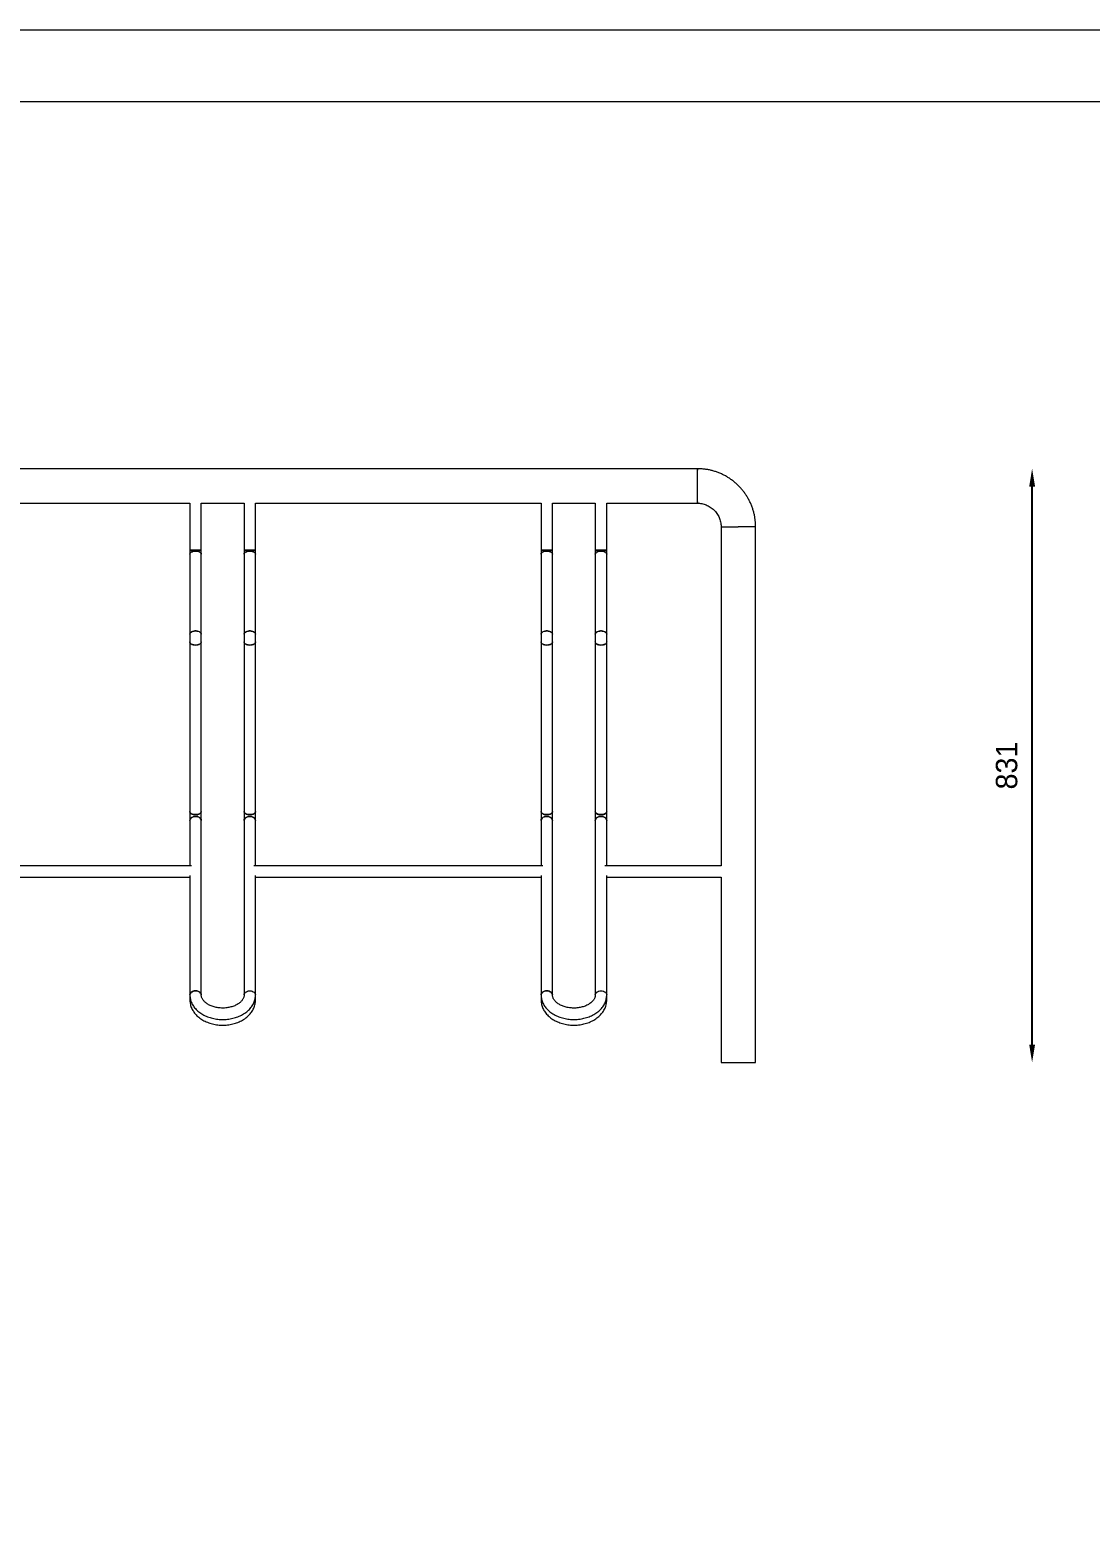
# Model space of a CAD drawing. Header units: millimetres. Extents: x 1939 to 7879, y -2032 to 2168.
# Drawn here: x 3424 to 4909, y 68 to 2168 of the extents above; entities that cross this region are included whole.
import ezdxf

# ---------------------------------------------------------------- set-up
doc = ezdxf.new("R2010")
doc.units = ezdxf.units.MM
doc.header["$PDSIZE"] = -1
doc.layers.add('tabelka', color=155, linetype='Continuous')
doc.layers.add('WYMIAR', color=96, linetype='Continuous')
doc.dimstyles.new('1-1', dxfattribs={"dimtxt": 30, "dimasz": 25, "dimexe": 6.25, "dimexo": 30, "dimgap": 20.625, "dimtad": 1, "dimdec": 1, "dimtxsty": 'Standard', "dimcen": 0, "dimclrd": 2, "dimclre": 2, "dimclrt": 2, "dimadec": 0, "dimazin": 0, "dimtfac": 1, "dimtdec": 1, "dimtmove": 0, "dimatfit": 3, "dimfxl": 0, "dimarcsym": 0})

# ---------------------------------------------------------------- blocks, each defined once
blk = doc.blocks.new('front')
at = {"color": 7, "linetype": 'Continuous', "lineweight": 15}
for p, q in [((763.2, 2111.9), (-1064.8, 2111.9)), ((763.2, 2111.9), (-1064.8, 2111.9)), ((763.2, 2088), (763.2, 2111.9)), ((763.2, 2063.6), (763.2, 2088)), ((-347.8, 2063.6), (52.2, 2063.6)), ((-347.8, 2063.6), (52.2, 2063.6)), ((52.2, 2063.6), (52.2, 1997.7)), ((68.2, 1997.7), (68.2, 2063.6)), ((68.2, 2063.6), (128.2, 2063.6)), ((68.2, 2063.6), (128.2, 2063.6)), ((128.2, 2063.6), (128.2, 1997.7)), ((144.2, 1997.7), (144.2, 2063.6)), ((144.2, 2063.6), (544.2, 2063.6)), ((144.2, 2063.6), (544.2, 2063.6)), ((544.2, 2063.6), (544.2, 1997.7)), ((560.2, 1997.7), (560.2, 2063.6)), ((560.2, 2063.6), (620.2, 2063.6)), ((560.2, 2063.6), (620.2, 2063.6)), ((620.2, 2063.6), (620.2, 1997.7)), ((636.2, 1997.7), (636.2, 2063.6)), ((636.2, 2063.6), (763.2, 2063.6)), ((636.2, 2063.6), (763.2, 2063.6)), ((796.4, 2030.3), (796.4, 1555.8)), ((796.4, 2030.3), (820.4, 2030.3)), ((844.8, 2030.3), (820.4, 2030.3)), ((844.7, 1280.3), (844.7, 2030.3)), ((52.2, 1997.7), (52.2, 1992.2)), ((68.2, 1997.7), (52.2, 1997.7)), ((52.2, 1997.7), (60.2, 1997.7)), ((60.2, 1997.7), (68.2, 1997.7)), ((68.2, 1992.2), (68.2, 1997.7)), ((128.2, 1997.7), (128.2, 1992.2)), ((144.2, 1997.7), (128.2, 1997.7)), ((128.2, 1997.7), (136.2, 1997.7)), ((136.2, 1997.7), (144.2, 1997.7)), ((144.2, 1992.2), (144.2, 1997.7)), ((544.2, 1997.7), (544.2, 1992.2)), ((560.2, 1997.7), (544.2, 1997.7)), ((544.2, 1997.7), (552.2, 1997.7)), ((552.2, 1997.7), (560.2, 1997.7)), ((560.2, 1992.2), (560.2, 1997.7)), ((620.2, 1997.7), (620.2, 1992.2)), ((636.2, 1997.7), (620.2, 1997.7)), ((620.2, 1997.7), (628.2, 1997.7)), ((628.2, 1997.7), (636.2, 1997.7)), ((636.2, 1992.2), (636.2, 1997.7)), ((52.2, 1992.2), (52.2, 1880.1)), ((68.2, 1880.1), (68.2, 1992.2)), ((128.2, 1992.2), (128.2, 1880.1)), ((144.2, 1880.1), (144.2, 1992.2)), ((544.2, 1992.2), (544.2, 1880.1)), ((560.2, 1880.1), (560.2, 1992.2)), ((620.2, 1992.2), (620.2, 1880.1)), ((636.2, 1880.1), (636.2, 1992.2)), ((52.2, 1880.1), (52.2, 1869.2)), ((52.2, 1869.2), (52.2, 1631.6)), ((68.2, 1869.2), (68.2, 1880.1)), ((68.2, 1631.6), (68.2, 1869.2)), ((128.2, 1880.1), (128.2, 1869.2)), ((128.2, 1869.2), (128.2, 1631.6)), ((144.2, 1869.2), (144.2, 1880.1)), ((144.2, 1631.6), (144.2, 1869.2)), ((544.2, 1880.1), (544.2, 1869.2)), ((544.2, 1869.2), (544.2, 1631.6)), ((560.2, 1869.2), (560.2, 1880.1)), ((560.2, 1631.6), (560.2, 1869.2)), ((620.2, 1880.1), (620.2, 1869.2)), ((620.2, 1869.2), (620.2, 1631.6)), ((636.2, 1869.2), (636.2, 1880.1)), ((636.2, 1631.6), (636.2, 1869.2)), ((52.2, 1631.6), (52.2, 1619)), ((52.2, 1619), (52.2, 1555.8)), ((68.2, 1619), (68.2, 1631.6)), ((68.2, 1374.7), (68.2, 1619)), ((128.2, 1631.6), (128.2, 1619)), ((128.2, 1619), (128.2, 1374.7)), ((144.2, 1619), (144.2, 1631.6)), ((144.2, 1555.8), (144.2, 1619)), ((544.2, 1631.6), (544.2, 1619)), ((544.2, 1619), (544.2, 1555.8)), ((560.2, 1619), (560.2, 1631.6)), ((560.2, 1374.7), (560.2, 1619)), ((620.2, 1631.6), (620.2, 1619)), ((620.2, 1619), (620.2, 1374.7)), ((636.2, 1619), (636.2, 1631.6)), ((636.2, 1555.8), (636.2, 1619)), ((54.7, 1555.8), (-350.2, 1555.8)), ((546.7, 1555.8), (141.8, 1555.8)), ((796.4, 1555.8), (633.8, 1555.8)), ((-347.8, 1539.8), (52.2, 1539.8)), ((52.2, 1542.2), (52.2, 1374.7)), ((144.2, 1374.7), (144.2, 1542.2)), ((144.2, 1539.8), (544.2, 1539.8)), ((544.2, 1542.2), (544.2, 1374.7)), ((636.2, 1374.7), (636.2, 1542.2)), ((636.2, 1539.8), (796.4, 1539.8)), ((796.4, 1539.8), (796.4, 1280.3)), ((52.2, 1374.7), (52.2, 1367.8)), ((144.2, 1367.8), (144.2, 1374.7)), ((544.2, 1374.7), (544.2, 1367.8)), ((636.2, 1367.8), (636.2, 1374.7)), ((796.4, 1280.3), (820.6, 1280.3)), ((820.6, 1280.3), (844.7, 1280.3))]:
    blk.add_line(p, q, dxfattribs=at)
at = {"color": 7, "linetype": 'Continuous', "lineweight": 15, "flags": 128}
for points in [[(763.2, 2111.9), (763.2, 2111.7), (763.2, 2111.2), (763.2, 2110.3), (763.1, 2109.1), (763.1, 2107.6), (763.1, 2105.8), (763.1, 2103.7), (763.1, 2101.5), (763, 2099), (763, 2096.3), (763, 2093.5), (763, 2090.6), (763, 2087.7), (763, 2084.8), (763, 2082), (763, 2079.2), (763, 2076.5), (763.1, 2074), (763.1, 2071.7), (763.1, 2069.7), (763.1, 2067.9), (763.1, 2066.3), (763.2, 2065.2), (763.2, 2064.3), (763.2, 2063.8), (763.2, 2063.6)], [(68.2, 1992.2), (68.1, 1992.9), (67.7, 1993.8), (66.9, 1994.7), (65.7, 1995.4), (64.4, 1996), (62.8, 1996.4), (61.1, 1996.6), (59.4, 1996.6), (57.7, 1996.4), (56.1, 1996), (54.7, 1995.4), (53.6, 1994.7), (52.8, 1993.8), (52.3, 1992.9), (52.2, 1992.2)], [(52.2, 1992.2), (52.2, 1992.4), (52.5, 1993.4), (53.2, 1994.3), (54.1, 1995.1), (55.4, 1995.7), (56.9, 1996.2), (58.5, 1996.5), (60.2, 1996.6)], [(60.2, 1996.6), (62, 1996.5), (63.6, 1996.2), (65.1, 1995.7), (66.3, 1995.1), (67.3, 1994.3), (67.9, 1993.4), (68.2, 1992.4), (68.2, 1992.2)], [(144.2, 1992.2), (144.1, 1992.9), (143.7, 1993.8), (142.9, 1994.7), (141.7, 1995.4), (140.4, 1996), (138.8, 1996.4), (137.1, 1996.6), (135.4, 1996.6), (133.7, 1996.4), (132.1, 1996), (130.7, 1995.4), (129.6, 1994.7), (128.8, 1993.8), (128.3, 1992.9), (128.2, 1992.2)], [(128.2, 1992.2), (128.2, 1992.4), (128.5, 1993.4), (129.2, 1994.3), (130.1, 1995.1), (131.4, 1995.7), (132.9, 1996.2), (134.5, 1996.5), (136.2, 1996.6)], [(136.2, 1996.6), (138, 1996.5), (139.6, 1996.2), (141.1, 1995.7), (142.3, 1995.1), (143.3, 1994.3), (143.9, 1993.4), (144.2, 1992.4), (144.2, 1992.2)], [(560.2, 1992.2), (560.1, 1992.9), (559.7, 1993.8), (558.9, 1994.7), (557.7, 1995.4), (556.4, 1996), (554.8, 1996.4), (553.1, 1996.6), (551.4, 1996.6), (549.7, 1996.4), (548.1, 1996), (546.7, 1995.4), (545.6, 1994.7), (544.8, 1993.8), (544.3, 1992.9), (544.2, 1992.2)], [(544.2, 1992.2), (544.2, 1992.4), (544.5, 1993.4), (545.2, 1994.3), (546.1, 1995.1), (547.4, 1995.7), (548.9, 1996.2), (550.5, 1996.5), (552.2, 1996.6)], [(552.2, 1996.6), (554, 1996.5), (555.6, 1996.2), (557.1, 1995.7), (558.3, 1995.1), (559.3, 1994.3), (559.9, 1993.4), (560.2, 1992.4), (560.2, 1992.2)], [(636.2, 1992.2), (636.1, 1992.9), (635.7, 1993.8), (634.9, 1994.7), (633.7, 1995.4), (632.4, 1996), (630.8, 1996.4), (629.1, 1996.6), (627.4, 1996.6), (625.7, 1996.4), (624.1, 1996), (622.7, 1995.4), (621.6, 1994.7), (620.8, 1993.8), (620.3, 1992.9), (620.2, 1992.2)], [(620.2, 1992.2), (620.2, 1992.4), (620.5, 1993.4), (621.2, 1994.3), (622.1, 1995.1), (623.4, 1995.7), (624.9, 1996.2), (626.5, 1996.5), (628.2, 1996.6)], [(628.2, 1996.6), (630, 1996.5), (631.6, 1996.2), (633.1, 1995.7), (634.3, 1995.1), (635.3, 1994.3), (635.9, 1993.4), (636.2, 1992.4), (636.2, 1992.2)], [(68.2, 1880.1), (68.1, 1880.9), (67.7, 1881.8), (66.9, 1882.6), (65.7, 1883.4), (64.4, 1883.9), (62.8, 1884.3), (61.1, 1884.6), (59.4, 1884.6), (57.7, 1884.3), (56.1, 1883.9), (54.7, 1883.4), (53.6, 1882.6), (52.8, 1881.8), (52.3, 1880.9), (52.2, 1880.1)], [(52.2, 1880.1), (52.2, 1880.4), (52.5, 1881.3), (53.2, 1882.2), (54.1, 1883), (55.4, 1883.7), (56.9, 1884.2), (58.5, 1884.5), (60.2, 1884.6)], [(68.2, 1869.2), (68.1, 1868.5), (67.7, 1867.6), (66.9, 1866.8), (65.7, 1866.1), (64.4, 1865.5), (62.8, 1865.1), (61.1, 1864.9), (59.4, 1864.9), (57.7, 1865.1), (56.1, 1865.5), (54.7, 1866.1), (53.6, 1866.8), (52.8, 1867.6), (52.3, 1868.5), (52.2, 1869.2)], [(52.2, 1869.2), (52.2, 1869), (52.5, 1868), (53.2, 1867.2), (54.1, 1866.4), (55.4, 1865.8), (56.9, 1865.3), (58.5, 1865), (60.2, 1864.9)], [(60.2, 1884.6), (62, 1884.5), (63.6, 1884.2), (65.1, 1883.7), (66.3, 1883), (67.3, 1882.2), (67.9, 1881.3), (68.2, 1880.4), (68.2, 1880.1)], [(60.2, 1864.9), (62, 1865), (63.6, 1865.3), (65.1, 1865.8), (66.3, 1866.4), (67.3, 1867.2), (67.9, 1868), (68.2, 1869), (68.2, 1869.2)], [(144.2, 1880.1), (144.1, 1880.9), (143.7, 1881.8), (142.9, 1882.6), (141.7, 1883.4), (140.4, 1883.9), (138.8, 1884.3), (137.1, 1884.6), (135.4, 1884.6), (133.7, 1884.3), (132.1, 1883.9), (130.7, 1883.4), (129.6, 1882.6), (128.8, 1881.8), (128.3, 1880.9), (128.2, 1880.1)], [(128.2, 1880.1), (128.2, 1880.4), (128.5, 1881.3), (129.2, 1882.2), (130.1, 1883), (131.4, 1883.7), (132.9, 1884.2), (134.5, 1884.5), (136.2, 1884.6)], [(144.2, 1869.2), (144.1, 1868.5), (143.7, 1867.6), (142.9, 1866.8), (141.7, 1866.1), (140.4, 1865.5), (138.8, 1865.1), (137.1, 1864.9), (135.4, 1864.9), (133.7, 1865.1), (132.1, 1865.5), (130.7, 1866.1), (129.6, 1866.8), (128.8, 1867.6), (128.3, 1868.5), (128.2, 1869.2)], [(128.2, 1869.2), (128.2, 1869), (128.5, 1868), (129.2, 1867.2), (130.1, 1866.4), (131.4, 1865.8), (132.9, 1865.3), (134.5, 1865), (136.2, 1864.9)], [(136.2, 1884.6), (138, 1884.5), (139.6, 1884.2), (141.1, 1883.7), (142.3, 1883), (143.3, 1882.2), (143.9, 1881.3), (144.2, 1880.4), (144.2, 1880.1)], [(136.2, 1864.9), (138, 1865), (139.6, 1865.3), (141.1, 1865.8), (142.3, 1866.4), (143.3, 1867.2), (143.9, 1868), (144.2, 1869), (144.2, 1869.2)], [(560.2, 1880.1), (560.1, 1880.9), (559.7, 1881.8), (558.9, 1882.6), (557.7, 1883.4), (556.4, 1883.9), (554.8, 1884.3), (553.1, 1884.6), (551.4, 1884.6), (549.7, 1884.3), (548.1, 1883.9), (546.7, 1883.4), (545.6, 1882.6), (544.8, 1881.8), (544.3, 1880.9), (544.2, 1880.1)], [(544.2, 1880.1), (544.2, 1880.4), (544.5, 1881.3), (545.2, 1882.2), (546.1, 1883), (547.4, 1883.7), (548.9, 1884.2), (550.5, 1884.5), (552.2, 1884.6)], [(560.2, 1869.2), (560.1, 1868.5), (559.7, 1867.6), (558.9, 1866.8), (557.7, 1866.1), (556.4, 1865.5), (554.8, 1865.1), (553.1, 1864.9), (551.4, 1864.9), (549.7, 1865.1), (548.1, 1865.5), (546.7, 1866.1), (545.6, 1866.8), (544.8, 1867.6), (544.3, 1868.5), (544.2, 1869.2)], [(544.2, 1869.2), (544.2, 1869), (544.5, 1868), (545.2, 1867.2), (546.1, 1866.4), (547.4, 1865.8), (548.9, 1865.3), (550.5, 1865), (552.2, 1864.9)], [(552.2, 1884.6), (554, 1884.5), (555.6, 1884.2), (557.1, 1883.7), (558.3, 1883), (559.3, 1882.2), (559.9, 1881.3), (560.2, 1880.4), (560.2, 1880.1)], [(552.2, 1864.9), (554, 1865), (555.6, 1865.3), (557.1, 1865.8), (558.3, 1866.4), (559.3, 1867.2), (559.9, 1868), (560.2, 1869), (560.2, 1869.2)], [(636.2, 1880.1), (636.1, 1880.9), (635.7, 1881.8), (634.9, 1882.6), (633.7, 1883.4), (632.4, 1883.9), (630.8, 1884.3), (629.1, 1884.6), (627.4, 1884.6), (625.7, 1884.3), (624.1, 1883.9), (622.7, 1883.4), (621.6, 1882.6), (620.8, 1881.8), (620.3, 1880.9), (620.2, 1880.1)], [(620.2, 1880.1), (620.2, 1880.4), (620.5, 1881.3), (621.2, 1882.2), (622.1, 1883), (623.4, 1883.7), (624.9, 1884.2), (626.5, 1884.5), (628.2, 1884.6)], [(636.2, 1869.2), (636.1, 1868.5), (635.7, 1867.6), (634.9, 1866.8), (633.7, 1866.1), (632.4, 1865.5), (630.8, 1865.1), (629.1, 1864.9), (627.4, 1864.9), (625.7, 1865.1), (624.1, 1865.5), (622.7, 1866.1), (621.6, 1866.8), (620.8, 1867.6), (620.3, 1868.5), (620.2, 1869.2)], [(620.2, 1869.2), (620.2, 1869), (620.5, 1868), (621.2, 1867.2), (622.1, 1866.4), (623.4, 1865.8), (624.9, 1865.3), (626.5, 1865), (628.2, 1864.9)], [(628.2, 1884.6), (630, 1884.5), (631.6, 1884.2), (633.1, 1883.7), (634.3, 1883), (635.3, 1882.2), (635.9, 1881.3), (636.2, 1880.4), (636.2, 1880.1)], [(628.2, 1864.9), (630, 1865), (631.6, 1865.3), (633.1, 1865.8), (634.3, 1866.4), (635.3, 1867.2), (635.9, 1868), (636.2, 1869), (636.2, 1869.2)], [(68.2, 1631.6), (68.1, 1630.9), (67.7, 1630), (66.9, 1629.2), (65.7, 1628.5), (64.4, 1627.9), (62.8, 1627.5), (61.1, 1627.3), (59.4, 1627.3), (57.7, 1627.5), (56.1, 1627.9), (54.7, 1628.5), (53.6, 1629.2), (52.8, 1630), (52.3, 1630.9), (52.2, 1631.6)], [(52.2, 1631.6), (52.2, 1631.4), (52.5, 1630.5), (53.2, 1629.6), (54.1, 1628.8), (55.4, 1628.2), (56.9, 1627.7), (58.5, 1627.4), (60.2, 1627.3)], [(52.2, 1619), (52.2, 1619.3), (52.5, 1620.6), (53.2, 1621.7), (54.1, 1622.7), (55.4, 1623.6), (56.9, 1624.2), (58.5, 1624.6), (60.2, 1624.8)], [(68.2, 1619), (68.1, 1619.9), (67.7, 1621.2), (66.9, 1622.3), (65.7, 1623.2), (64.4, 1624), (62.8, 1624.5), (61.1, 1624.7), (59.4, 1624.7), (57.7, 1624.5), (56.1, 1624), (54.7, 1623.2), (53.6, 1622.3), (52.8, 1621.2), (52.3, 1619.9), (52.2, 1619)], [(60.2, 1627.3), (62, 1627.4), (63.6, 1627.7), (65.1, 1628.2), (66.3, 1628.8), (67.3, 1629.6), (67.9, 1630.5), (68.2, 1631.4), (68.2, 1631.6)], [(60.2, 1624.8), (62, 1624.6), (63.6, 1624.2), (65.1, 1623.6), (66.3, 1622.7), (67.3, 1621.7), (67.9, 1620.6), (68.2, 1619.3), (68.2, 1619)], [(144.2, 1631.6), (144.1, 1630.9), (143.7, 1630), (142.9, 1629.2), (141.7, 1628.5), (140.4, 1627.9), (138.8, 1627.5), (137.1, 1627.3), (135.4, 1627.3), (133.7, 1627.5), (132.1, 1627.9), (130.7, 1628.5), (129.6, 1629.2), (128.8, 1630), (128.3, 1630.9), (128.2, 1631.6)], [(128.2, 1631.6), (128.2, 1631.4), (128.5, 1630.5), (129.2, 1629.6), (130.1, 1628.8), (131.4, 1628.2), (132.9, 1627.7), (134.5, 1627.4), (136.2, 1627.3)], [(128.2, 1619), (128.2, 1619.3), (128.5, 1620.6), (129.2, 1621.7), (130.1, 1622.7), (131.4, 1623.6), (132.9, 1624.2), (134.5, 1624.6), (136.2, 1624.8)], [(144.2, 1619), (144.1, 1619.9), (143.7, 1621.2), (142.9, 1622.3), (141.7, 1623.2), (140.4, 1624), (138.8, 1624.5), (137.1, 1624.7), (135.4, 1624.7), (133.7, 1624.5), (132.1, 1624), (130.7, 1623.2), (129.6, 1622.3), (128.8, 1621.2), (128.3, 1619.9), (128.2, 1619)], [(136.2, 1627.3), (138, 1627.4), (139.6, 1627.7), (141.1, 1628.2), (142.3, 1628.8), (143.3, 1629.6), (143.9, 1630.5), (144.2, 1631.4), (144.2, 1631.6)], [(136.2, 1624.8), (138, 1624.6), (139.6, 1624.2), (141.1, 1623.6), (142.3, 1622.7), (143.3, 1621.7), (143.9, 1620.6), (144.2, 1619.3), (144.2, 1619)], [(560.2, 1631.6), (560.1, 1630.9), (559.7, 1630), (558.9, 1629.2), (557.7, 1628.5), (556.4, 1627.9), (554.8, 1627.5), (553.1, 1627.3), (551.4, 1627.3), (549.7, 1627.5), (548.1, 1627.9), (546.7, 1628.5), (545.6, 1629.2), (544.8, 1630), (544.3, 1630.9), (544.2, 1631.6)], [(544.2, 1631.6), (544.2, 1631.4), (544.5, 1630.5), (545.2, 1629.6), (546.1, 1628.8), (547.4, 1628.2), (548.9, 1627.7), (550.5, 1627.4), (552.2, 1627.3)], [(544.2, 1619), (544.2, 1619.3), (544.5, 1620.6), (545.2, 1621.7), (546.1, 1622.7), (547.4, 1623.6), (548.9, 1624.2), (550.5, 1624.6), (552.2, 1624.8)], [(560.2, 1619), (560.1, 1619.9), (559.7, 1621.2), (558.9, 1622.3), (557.7, 1623.2), (556.4, 1624), (554.8, 1624.5), (553.1, 1624.7), (551.4, 1624.7), (549.7, 1624.5), (548.1, 1624), (546.7, 1623.2), (545.6, 1622.3), (544.8, 1621.2), (544.3, 1619.9), (544.2, 1619)], [(552.2, 1627.3), (554, 1627.4), (555.6, 1627.7), (557.1, 1628.2), (558.3, 1628.8), (559.3, 1629.6), (559.9, 1630.5), (560.2, 1631.4), (560.2, 1631.6)], [(552.2, 1624.8), (554, 1624.6), (555.6, 1624.2), (557.1, 1623.6), (558.3, 1622.7), (559.3, 1621.7), (559.9, 1620.6), (560.2, 1619.3), (560.2, 1619)], [(636.2, 1631.6), (636.1, 1630.9), (635.7, 1630), (634.9, 1629.2), (633.7, 1628.5), (632.4, 1627.9), (630.8, 1627.5), (629.1, 1627.3), (627.4, 1627.3), (625.7, 1627.5), (624.1, 1627.9), (622.7, 1628.5), (621.6, 1629.2), (620.8, 1630), (620.3, 1630.9), (620.2, 1631.6)], [(620.2, 1631.6), (620.2, 1631.4), (620.5, 1630.5), (621.2, 1629.6), (622.1, 1628.8), (623.4, 1628.2), (624.9, 1627.7), (626.5, 1627.4), (628.2, 1627.3)], [(620.2, 1619), (620.2, 1619.3), (620.5, 1620.6), (621.2, 1621.7), (622.1, 1622.7), (623.4, 1623.6), (624.9, 1624.2), (626.5, 1624.6), (628.2, 1624.8)], [(636.2, 1619), (636.1, 1619.9), (635.7, 1621.2), (634.9, 1622.3), (633.7, 1623.2), (632.4, 1624), (630.8, 1624.5), (629.1, 1624.7), (627.4, 1624.7), (625.7, 1624.5), (624.1, 1624), (622.7, 1623.2), (621.6, 1622.3), (620.8, 1621.2), (620.3, 1619.9), (620.2, 1619)], [(628.2, 1627.3), (630, 1627.4), (631.6, 1627.7), (633.1, 1628.2), (634.3, 1628.8), (635.3, 1629.6), (635.9, 1630.5), (636.2, 1631.4), (636.2, 1631.6)], [(628.2, 1624.8), (630, 1624.6), (631.6, 1624.2), (633.1, 1623.6), (634.3, 1622.7), (635.3, 1621.7), (635.9, 1620.6), (636.2, 1619.3), (636.2, 1619)], [(60.2, 1380.5), (58.5, 1380.3), (56.9, 1379.9), (55.4, 1379.3), (54.1, 1378.4), (53.2, 1377.4), (52.5, 1376.2), (52.2, 1375), (52.2, 1374.7)], [(52.2, 1374.7), (52.2, 1375), (52.5, 1376.2), (53.2, 1377.4), (54.1, 1378.4), (55.4, 1379.3), (56.9, 1379.9), (58.5, 1380.3), (60.2, 1380.5)], [(68.2, 1374.7), (68.2, 1375), (67.9, 1376.2), (67.3, 1377.4), (66.3, 1378.4), (65.1, 1379.3), (63.6, 1379.9), (62, 1380.3), (60.2, 1380.5)], [(60.2, 1380.5), (62, 1380.3), (63.6, 1379.9), (65.1, 1379.3), (66.3, 1378.4), (67.3, 1377.4), (67.9, 1376.2), (68.2, 1375), (68.2, 1374.7)], [(128.2, 1374.7), (128.2, 1375), (128.5, 1376.2), (129.2, 1377.4), (130.1, 1378.4), (131.4, 1379.3), (132.9, 1379.9), (134.5, 1380.3), (136.2, 1380.5)], [(128.2, 1374.7), (128.2, 1375), (128.5, 1376.2), (129.2, 1377.4), (130.1, 1378.4), (131.4, 1379.3), (132.9, 1379.9), (134.5, 1380.3), (136.2, 1380.5)], [(136.2, 1380.5), (138, 1380.3), (139.6, 1379.9), (141.1, 1379.3), (142.3, 1378.4), (143.3, 1377.4), (143.9, 1376.2), (144.2, 1375), (144.2, 1374.7)], [(136.2, 1380.5), (138, 1380.3), (139.6, 1379.9), (141.1, 1379.3), (142.3, 1378.4), (143.3, 1377.4), (143.9, 1376.2), (144.2, 1375), (144.2, 1374.7)], [(552.2, 1380.5), (550.5, 1380.3), (548.9, 1379.9), (547.4, 1379.3), (546.1, 1378.4), (545.2, 1377.4), (544.5, 1376.2), (544.2, 1375), (544.2, 1374.7)], [(544.2, 1374.7), (544.2, 1375), (544.5, 1376.2), (545.2, 1377.4), (546.1, 1378.4), (547.4, 1379.3), (548.9, 1379.9), (550.5, 1380.3), (552.2, 1380.5)], [(560.2, 1374.7), (560.2, 1375), (559.9, 1376.2), (559.3, 1377.4), (558.3, 1378.4), (557.1, 1379.3), (555.6, 1379.9), (554, 1380.3), (552.2, 1380.5)], [(552.2, 1380.5), (554, 1380.3), (555.6, 1379.9), (557.1, 1379.3), (558.3, 1378.4), (559.3, 1377.4), (559.9, 1376.2), (560.2, 1375), (560.2, 1374.7)], [(620.2, 1374.7), (620.2, 1375), (620.5, 1376.2), (621.2, 1377.4), (622.1, 1378.4), (623.4, 1379.3), (624.9, 1379.9), (626.5, 1380.3), (628.2, 1380.5)], [(620.2, 1374.7), (620.2, 1375), (620.5, 1376.2), (621.2, 1377.4), (622.1, 1378.4), (623.4, 1379.3), (624.9, 1379.9), (626.5, 1380.3), (628.2, 1380.5)], [(628.2, 1380.5), (630, 1380.3), (631.6, 1379.9), (633.1, 1379.3), (634.3, 1378.4), (635.3, 1377.4), (635.9, 1376.2), (636.2, 1375), (636.2, 1374.7)], [(628.2, 1380.5), (630, 1380.3), (631.6, 1379.9), (633.1, 1379.3), (634.3, 1378.4), (635.3, 1377.4), (635.9, 1376.2), (636.2, 1375), (636.2, 1374.7)]]:
    blk.add_lwpolyline(points, dxfattribs=at)
at = {"color": 7, "linetype": 'Continuous', "lineweight": 15}
for centre, radius, start, end in [((57.1, 1368), 4.85, 182.9972, 236.0212), ((57.1, 1368), 4.83, 182.8396, 236.7947), ((139.5, 1368), 4.79, 302.9219, 357.4144), ((139.4, 1368), 4.83, 303.2856, 357.1663), ((549.1, 1368), 4.85, 182.9999, 236.0185), ((549.1, 1368), 4.83, 182.8396, 236.7947), ((631.4, 1368), 4.79, 302.9258, 357.4132), ((631.4, 1368), 4.83, 303.2874, 357.1672)]:
    blk.add_arc(centre, radius, start, end, dxfattribs=at)
for points, knots in [([(844.8, 2030.3), (844.8, 2031.4), (844.7, 2034.1), (844.4, 2038.6), (843.8, 2043.6), (842.8, 2048.6), (841.5, 2053.5), (839.9, 2058.3), (838, 2063), (835.8, 2067.6), (833.4, 2072.1), (830.6, 2076.4), (827.6, 2080.5), (824.4, 2084.4), (820.9, 2088.1), (817.2, 2091.5), (813.3, 2094.8), (809.2, 2097.8), (804.9, 2100.5), (800.5, 2103), (795.9, 2105.1), (791.1, 2107), (786.3, 2108.6), (781.4, 2109.9), (776.4, 2110.9), (771.4, 2111.5), (767, 2111.8), (764.3, 2111.9), (763.2, 2111.9)], [0, 0, 0, 0, 0.024839, 0.064463, 0.10409, 0.143718, 0.183345, 0.222973, 0.2626, 0.302228, 0.341855, 0.381483, 0.42111, 0.460738, 0.500365, 0.539992, 0.579619, 0.619247, 0.658875, 0.698501, 0.738129, 0.777756, 0.817383, 0.85701, 0.896638, 0.936264, 0.975891, 1, 1, 1, 1]), ([(763.2, 2063.6), (763.7, 2063.6), (765.2, 2063.6), (767.8, 2063.3), (771, 2062.7), (774.1, 2061.8), (777.1, 2060.6), (780, 2059.1), (782.7, 2057.4), (785.2, 2055.3), (787.6, 2053.1), (789.7, 2050.6), (791.5, 2047.9), (793.1, 2045.1), (794.4, 2042.1), (795.4, 2039), (796.1, 2035.9), (796.4, 2032.9), (796.5, 2031.1), (796.5, 2030.3)], [0, 0, 0, 0, 0.024845, 0.0869, 0.148975, 0.211051, 0.273124, 0.335198, 0.397273, 0.459345, 0.52142, 0.583492, 0.645565, 0.707637, 0.769708, 0.831779, 0.893849, 0.955921, 1, 1, 1, 1]), ([(52.2, 1374.7), (52.2, 1374.1), (52.3, 1372.5), (52.6, 1370), (53.3, 1367.2), (54.2, 1364.4), (55.5, 1361.8), (57.1, 1359.2), (58.9, 1356.7), (61, 1354.3), (63.4, 1352.1), (66.1, 1350), (68.9, 1348.1), (72, 1346.4), (75.3, 1344.8), (78.7, 1343.5), (82.2, 1342.4), (85.9, 1341.6), (89.6, 1340.9), (93.4, 1340.5), (97.3, 1340.3), (101.1, 1340.4), (104.9, 1340.7), (108.7, 1341.2), (112.4, 1342), (116, 1342.9), (119.5, 1344.2), (122.9, 1345.6), (126.1, 1347.2), (129.1, 1349.1), (131.9, 1351.1), (134.5, 1353.3), (136.8, 1355.7), (138.8, 1358.2), (140.5, 1360.9), (141.9, 1363.6), (143, 1366.5), (143.7, 1369.3), (144.2, 1372.1), (144.2, 1373.9), (144.2, 1374.7)], [0, 0, 0, 0, 0.015896, 0.04109, 0.066293, 0.091595, 0.117079, 0.142806, 0.168814, 0.195112, 0.221681, 0.24848, 0.275458, 0.302563, 0.329743, 0.356963, 0.384189, 0.411409, 0.438619, 0.465819, 0.493016, 0.520218, 0.547434, 0.574672, 0.601941, 0.62925, 0.656602, 0.683997, 0.711429, 0.738874, 0.766293, 0.793637, 0.820845, 0.84785, 0.874589, 0.901017, 0.927116, 0.952903, 0.978422, 1, 1, 1, 1]), ([(52.2, 1367.8), (52.2, 1367.2), (52.3, 1365.6), (52.6, 1363), (53.3, 1360.1), (54.2, 1357.2), (55.5, 1354.5), (57.1, 1351.8), (58.9, 1349.2), (61, 1346.8), (63.4, 1344.5), (66, 1342.3), (68.9, 1340.4), (72, 1338.6), (75.2, 1337), (78.6, 1335.7), (82.2, 1334.5), (85.8, 1333.6), (89.6, 1333), (93.4, 1332.5), (97.2, 1332.4), (101.1, 1332.4), (104.9, 1332.7), (108.7, 1333.3), (112.4, 1334), (116, 1335), (119.5, 1336.3), (122.9, 1337.8), (126.1, 1339.5), (129.1, 1341.4), (131.9, 1343.5), (134.4, 1345.7), (136.7, 1348.2), (138.7, 1350.8), (140.4, 1353.5), (141.9, 1356.3), (142.9, 1359.2), (143.7, 1362.1), (144.2, 1365), (144.2, 1366.9), (144.2, 1367.8)], [0, 0, 0, 0, 0.01582, 0.041189, 0.066565, 0.092021, 0.117624, 0.143428, 0.169464, 0.195742, 0.222251, 0.24896, 0.275833, 0.302825, 0.3299, 0.357022, 0.384168, 0.41132, 0.43847, 0.465619, 0.492771, 0.519929, 0.547102, 0.574293, 0.60151, 0.628758, 0.656038, 0.683348, 0.710677, 0.737999, 0.765285, 0.792493, 0.819571, 0.846467, 0.873135, 0.899542, 0.925674, 0.951546, 0.977195, 1, 1, 1, 1]), ([(128.2, 1374.7), (128.2, 1374.5), (128.2, 1373.6), (128, 1372.3), (127.5, 1370.6), (126.7, 1369), (125.6, 1367.4), (124.3, 1365.8), (122.7, 1364.2), (120.8, 1362.8), (118.7, 1361.4), (116.4, 1360.2), (113.9, 1359.1), (111.3, 1358.2), (108.4, 1357.5), (105.5, 1356.9), (102.5, 1356.5), (99.5, 1356.3), (96.4, 1356.4), (93.4, 1356.6), (90.4, 1357), (87.5, 1357.6), (84.7, 1358.4), (82, 1359.3), (79.6, 1360.5), (77.4, 1361.7), (75.3, 1363), (73.6, 1364.5), (72, 1366), (70.8, 1367.5), (69.8, 1369.1), (69, 1370.7), (68.5, 1372.3), (68.3, 1373.6), (68.2, 1374.4), (68.2, 1374.7)], [0, 0, 0, 0, 0.01495, 0.052796, 0.085443, 0.116567, 0.149612, 0.181478, 0.212603, 0.243323, 0.273849, 0.304307, 0.334759, 0.365243, 0.395781, 0.426376, 0.457019, 0.487697, 0.518389, 0.549073, 0.579719, 0.610307, 0.640819, 0.671244, 0.701578, 0.73183, 0.762033, 0.792234, 0.822516, 0.853022, 0.883976, 0.9157, 0.948637, 0.983297, 1, 1, 1, 1]), ([(544.2, 1374.7), (544.2, 1374.1), (544.3, 1372.5), (544.6, 1370), (545.3, 1367.2), (546.2, 1364.4), (547.5, 1361.8), (549.1, 1359.2), (550.9, 1356.7), (553, 1354.3), (555.4, 1352.1), (558.1, 1350), (560.9, 1348.1), (564, 1346.4), (567.3, 1344.8), (570.7, 1343.5), (574.2, 1342.4), (577.9, 1341.6), (581.6, 1340.9), (585.4, 1340.5), (589.3, 1340.3), (593.1, 1340.4), (596.9, 1340.7), (600.7, 1341.2), (604.4, 1342), (608, 1342.9), (611.5, 1344.2), (614.9, 1345.6), (618.1, 1347.2), (621.1, 1349.1), (623.9, 1351.1), (626.5, 1353.3), (628.8, 1355.7), (630.8, 1358.2), (632.5, 1360.9), (633.9, 1363.6), (635, 1366.5), (635.7, 1369.3), (636.2, 1372.1), (636.2, 1373.9), (636.2, 1374.7)], [0, 0, 0, 0, 0.015896, 0.04109, 0.066293, 0.091595, 0.117079, 0.142806, 0.168814, 0.195112, 0.221681, 0.24848, 0.275459, 0.302563, 0.329743, 0.356963, 0.38419, 0.411409, 0.438619, 0.465819, 0.493016, 0.520218, 0.547435, 0.574672, 0.601941, 0.629249, 0.656601, 0.683997, 0.711429, 0.738874, 0.766293, 0.793637, 0.820845, 0.84785, 0.874589, 0.901017, 0.927116, 0.952903, 0.978422, 1, 1, 1, 1]), ([(544.2, 1367.8), (544.2, 1367.2), (544.3, 1365.6), (544.6, 1363), (545.3, 1360.1), (546.2, 1357.2), (547.5, 1354.5), (549.1, 1351.8), (550.9, 1349.2), (553, 1346.8), (555.4, 1344.5), (558, 1342.3), (560.9, 1340.4), (564, 1338.6), (567.2, 1337), (570.6, 1335.7), (574.2, 1334.5), (577.8, 1333.6), (581.6, 1333), (585.4, 1332.5), (589.2, 1332.4), (593.1, 1332.4), (596.9, 1332.7), (600.7, 1333.3), (604.4, 1334), (608, 1335), (611.5, 1336.3), (614.9, 1337.8), (618.1, 1339.5), (621.1, 1341.4), (623.9, 1343.5), (626.4, 1345.7), (628.7, 1348.2), (630.7, 1350.8), (632.4, 1353.5), (633.9, 1356.3), (634.9, 1359.2), (635.7, 1362.1), (636.2, 1365), (636.2, 1366.9), (636.2, 1367.8)], [0, 0, 0, 0, 0.01582, 0.041189, 0.066565, 0.092021, 0.117624, 0.143428, 0.169464, 0.195742, 0.22225, 0.24896, 0.275833, 0.302826, 0.3299, 0.357022, 0.384168, 0.411319, 0.43847, 0.46562, 0.492771, 0.519929, 0.547102, 0.574293, 0.60151, 0.628758, 0.656039, 0.683348, 0.710677, 0.737999, 0.765285, 0.792493, 0.819571, 0.846467, 0.873135, 0.899542, 0.925674, 0.951546, 0.977195, 1, 1, 1, 1]), ([(620.2, 1374.7), (620.2, 1374.5), (620.2, 1373.6), (620, 1372.3), (619.5, 1370.6), (618.7, 1369), (617.6, 1367.4), (616.3, 1365.8), (614.7, 1364.2), (612.8, 1362.8), (610.7, 1361.4), (608.4, 1360.2), (605.9, 1359.1), (603.3, 1358.2), (600.4, 1357.5), (597.5, 1356.9), (594.5, 1356.5), (591.5, 1356.3), (588.4, 1356.4), (585.4, 1356.6), (582.4, 1357), (579.5, 1357.6), (576.7, 1358.4), (574, 1359.3), (571.6, 1360.5), (569.4, 1361.7), (567.3, 1363), (565.6, 1364.5), (564, 1366), (562.8, 1367.5), (561.8, 1369.1), (561, 1370.7), (560.5, 1372.3), (560.3, 1373.6), (560.2, 1374.4), (560.2, 1374.7)], [0, 0, 0, 0, 0.01495, 0.052796, 0.0854431, 0.1165671, 0.1496121, 0.1814777, 0.2126034, 0.2433233, 0.2738486, 0.3043067, 0.3347587, 0.3652429, 0.3957812, 0.4263758, 0.4570195, 0.4876968, 0.518388, 0.5490728, 0.579719, 0.6103072, 0.6408195, 0.6712441, 0.701578, 0.7318303, 0.7620333, 0.7922347, 0.8225158, 0.8530223, 0.8839758, 0.9157006, 0.9486373, 0.9832969, 1, 1, 1, 1])]:
    blk.add_open_spline(points, degree=3, knots=knots, dxfattribs=at)
blk = doc.blocks.new('*D11')
at = {"layer": 'Defpoints', "color": 0}
for p in [(4358.8, 1553.5), (4827.7, 1553.5), (4428.2, 721.9)]:
    blk.add_point(p, dxfattribs=at)
at = {"layer": 'WYMIAR', "color": 2, "lineweight": -2}
blk.add_line((4827.7, 746.9), (4827.7, 1528.5), dxfattribs=at)
at = {"layer": 'WYMIAR', "color": 2}
for points in [[(4823.6, 1528.5), (4831.9, 1528.5), (4827.7, 1553.5)], [(4823.6, 746.9), (4831.9, 746.9), (4827.7, 721.9)]]:
    blk.add_solid(points, dxfattribs=at)
at = {"layer": 'WYMIAR', "color": 2, "insert": (4792.1, 1137.7), "char_height": 30, "attachment_point": 5, "rotation": 90}
blk.add_mtext('831', dxfattribs=at)

msp = doc.modelspace()

# ---------------------------------------------------------------- linework, layer by layer
at = {"layer": 'tabelka', "lineweight": 5}
for points in [[(1938.83, 2168.15), (7878.83, 2168.15), (7878.83, -2031.85), (1938.83, -2031.85)], [(2038.83, 2068.15), (7778.83, 2068.15), (7778.83, -1931.85), (2038.83, -1931.85)]]:
    msp.add_lwpolyline(points, close=True, dxfattribs=at)

# ---------------------------------------------------------------- block references
msp.add_blockref('front', (3595.56, -558.39))

# ---------------------------------------------------------------- dimensions: what is measured, and where the dimension line sits
at = {"layer": 'WYMIAR'}
dim = msp.add_linear_dim(base=(4827.73, 1553.49), p1=(4428.22, 721.94), p2=(4358.8, 1553.49), angle=90, text='831', dimstyle='1-1', override={"dimse1": 1, "dimse2": 1}, dxfattribs=at)
dim.commit()
dim.dimension.update_dxf_attribs({"geometry": '*D11', "text_midpoint": (4792.1, 1137.72)})

doc.saveas('drawing.dxf')
